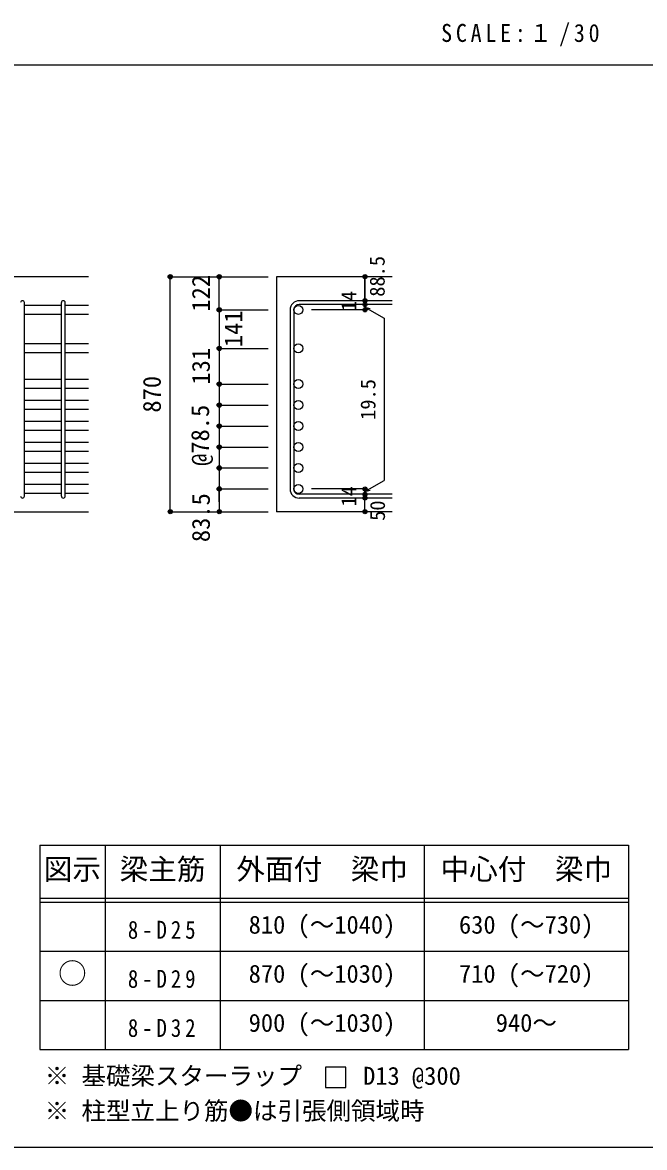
# Model space of a CAD drawing. Units: millimetres at full size, sheet at 1:30, with parts at other scales. Extents: x -5973 to 5954, y -4195 to 4201.
# Drawn here: x 1384 to 3669, y -4195 to -67 of the extents above; entities that cross this region are included whole.
import ezdxf
from ezdxf.enums import TextEntityAlignment as Align

# ---------------------------------------------------------------- set-up
doc = ezdxf.new("R2010")
doc.units = ezdxf.units.MM
doc.header["$LTSCALE"] = 30
doc.header["$PDMODE"] = 32
doc.header["$PDSIZE"] = 15
for name, color, linetype in [('0-1_躯体線', 2, 'Continuous'), ('0-5_基礎梁筋', 7, 'Continuous'), ('0-6_スタラップ筋', 7, 'Continuous'), ('0-D_寸法', 4, 'Continuous'), ('6-7_文字', 7, 'Continuous'), ('6-E_枠', 7, 'Continuous'), ('F-0_枠', 6, 'Continuous')]:
    doc.layers.add(name, color=color, linetype=linetype)
doc.styles.add('ＭＳ ゴシック', font='')
doc.styles.get('ＭＳ ゴシック').set_extended_font_data('MS Gothic')

msp = doc.modelspace()

# ---------------------------------------------------------------- linework, layer by layer
at = {"layer": '0-1_躯体線'}
for p, q in [((1627.44, -999.89), (-122.56, -999.89)), ((2742.44, -999.89), (2317.44, -999.89)), ((2317.44, -999.89), (2317.44, -1862.39)), ((1227.44, -1862.39), (1627.44, -1862.39)), ((2742.44, -1862.39), (2317.44, -1862.39))]:
    msp.add_line(p, q, dxfattribs=at)
at = {"layer": '0-5_基礎梁筋'}
for p, q in [((1527.44, -1105.09), (1391.44, -1105.09)), ((1627.44, -1105.09), (1541.44, -1105.09)), ((1527.44, -1138.09), (1391.44, -1138.09)), ((1627.44, -1138.09), (1541.44, -1138.09)), ((1527.44, -1246.39), (1391.44, -1246.39)), ((1527.44, -1279.39), (1391.44, -1279.39)), ((1627.44, -1246.39), (1541.44, -1246.39)), ((1627.44, -1279.39), (1541.44, -1279.39)), ((1527.44, -1377.39), (1391.44, -1377.39)), ((1627.44, -1377.39), (1541.44, -1377.39)), ((1527.44, -1410.39), (1391.44, -1410.39)), ((1627.44, -1410.39), (1541.44, -1410.39)), ((1527.44, -1454.39), (1391.44, -1454.39)), ((1627.44, -1454.39), (1541.44, -1454.39)), ((1527.44, -1487.39), (1391.44, -1487.39)), ((1627.44, -1487.39), (1541.44, -1487.39)), ((1527.44, -1531.39), (1391.44, -1531.39)), ((1527.44, -1564.39), (1391.44, -1564.39)), ((1627.44, -1531.39), (1541.44, -1531.39)), ((1627.44, -1564.39), (1541.44, -1564.39)), ((1527.44, -1608.39), (1391.44, -1608.39)), ((1627.44, -1608.39), (1541.44, -1608.39)), ((1527.44, -1641.39), (1391.44, -1641.39)), ((1627.44, -1641.39), (1541.44, -1641.39)), ((1527.44, -1685.39), (1391.44, -1685.39)), ((1627.44, -1685.39), (1541.44, -1685.39)), ((1527.44, -1718.39), (1391.44, -1718.39)), ((1627.44, -1718.39), (1541.44, -1718.39)), ((1527.44, -1762.39), (1391.44, -1762.39)), ((1627.44, -1762.39), (1541.44, -1762.39)), ((1527.44, -1795.39), (1391.44, -1795.39)), ((1627.44, -1795.39), (1541.44, -1795.39))]:
    msp.add_line(p, q, dxfattribs=at)
at = {"layer": '0-5_基礎梁筋', "color": 3}
for centre in [(2397.94, -1121.59), (2397.94, -1262.89), (2397.94, -1393.89), (2397.94, -1470.89), (2397.94, -1547.89), (2397.94, -1624.89), (2397.94, -1701.89), (2397.94, -1778.89)]:
    msp.add_circle(centre, 16.5, dxfattribs=at)
at = {"layer": '0-6_スタラップ筋'}
for p, q in [((1391.44, -1805.39), (1391.44, -1095.09)), ((1527.44, -1805.39), (1527.44, -1095.09)), ((1541.44, -1805.39), (1541.44, -1095.09)), ((2742.44, -1088.09), (2400.94, -1088.09)), ((2742.44, -1102.09), (2400.94, -1102.09)), ((2367.44, -1121.59), (2367.44, -1778.89)), ((2381.44, -1121.59), (2381.44, -1778.89)), ((2742.44, -1798.39), (2400.94, -1798.39)), ((2742.44, -1812.39), (2400.94, -1812.39))]:
    msp.add_line(p, q, dxfattribs=at)
for centre, radius, start, end in [((1384.44, -1095.09), 7, 0, 180), ((1534.44, -1095.09), 7, 0, 180), ((2400.94, -1121.59), 33.5, 90, 180), ((2400.94, -1121.59), 19.5, 90, 180), ((1384.44, -1805.39), 7, 180, 0), ((1534.44, -1805.39), 7, 180, 0), ((2400.94, -1778.89), 33.5, 180, 270), ((2400.94, -1778.89), 19.5, 180, 270)]:
    msp.add_arc(centre, radius, start, end, dxfattribs=at)
at = {"layer": '0-D_寸法'}
for p, q in [((1927.44, -999.89), (2107.44, -999.89)), ((1927.44, -999.89), (2107.44, -999.89)), ((1927.44, -1862.39), (1927.44, -999.89)), ((2107.44, -999.89), (2287.44, -999.89)), ((2107.44, -999.89), (2287.44, -999.89)), ((2107.44, -1121.59), (2107.44, -999.89)), ((2642.44, -1102.09), (2642.44, -1088.09)), ((2642.44, -1102.09), (2642.44, -1121.59)), ((2642.44, -1111.84), (2661.76, -1117.02)), ((2642.44, -1111.84), (2712.5, -1152.29)), ((2107.44, -1121.59), (2287.44, -1121.59)), ((2107.44, -1121.59), (2287.44, -1121.59)), ((2107.44, -1121.59), (2107.44, -1262.89)), ((2642.44, -1121.59), (2446.35, -1121.59)), ((2712.5, -1152.29), (2712.5, -1748.2)), ((2107.44, -1262.89), (2287.44, -1262.89)), ((2107.44, -1262.89), (2287.44, -1262.89)), ((2107.44, -1262.89), (2107.44, -1778.89)), ((2107.44, -1393.89), (2287.44, -1393.89)), ((2107.44, -1470.89), (2287.44, -1470.89)), ((2107.44, -1547.89), (2287.44, -1547.89)), ((2107.44, -1624.89), (2287.44, -1624.89)), ((2107.44, -1701.89), (2287.44, -1701.89)), ((2642.44, -1788.64), (2712.5, -1748.2)), ((2107.44, -1778.89), (2287.44, -1778.89)), ((2642.44, -1778.89), (2446.35, -1778.89)), ((2642.44, -1798.39), (2642.44, -1778.89)), ((2642.44, -1788.64), (2661.76, -1783.47)), ((2642.44, -1812.39), (2642.44, -1798.39)), ((2642.44, -1862.39), (2642.44, -1812.39)), ((1927.44, -1862.39), (2107.44, -1862.39)), ((2107.44, -1862.39), (2287.44, -1862.39))]:
    msp.add_line(p, q, dxfattribs=at)
for points in [[(2642.44, -999.89), (2642.44, -1088.09), (2642.44, -999.89)], [(2107.44, -1826.36), (2107.44, -1778.89), (2107.44, -1862.39)]]:
    msp.add_lwpolyline(points, dxfattribs=at)
for centre, radius in [((1927.44, -999.89), 8), ((1927.44, -999.89), 7.2), ((1927.44, -999.89), 6.4), ((1927.44, -999.89), 5.6), ((1927.44, -999.89), 4.8), ((1927.44, -999.89), 4), ((1927.44, -999.89), 3.2), ((1927.44, -999.89), 2.4), ((1927.44, -999.89), 1.6), ((1927.44, -999.89), 0.8), ((2107.44, -999.89), 8), ((2107.44, -999.89), 7.2), ((2107.44, -999.89), 6.4), ((2107.44, -999.89), 5.6), ((2107.44, -999.89), 4.8), ((2107.44, -999.89), 4), ((2107.44, -999.89), 3.2), ((2107.44, -999.89), 2.4), ((2107.44, -999.89), 1.6), ((2107.44, -999.89), 0.8), ((2642.44, -999.89), 4), ((2642.44, -999.89), 3.6), ((2642.44, -999.89), 3.2), ((2642.44, -999.89), 2.8), ((2642.44, -999.89), 2.4), ((2642.44, -999.89), 2), ((2642.44, -999.89), 1.6), ((2642.44, -999.89), 1.2), ((2642.44, -999.89), 0.8), ((2642.44, -999.89), 0.4), ((2107.44, -1121.59), 8), ((2107.44, -1121.59), 7.2), ((2642.44, -1088.09), 4), ((2642.44, -1102.09), 4), ((2642.44, -1088.09), 3.6), ((2642.44, -1102.09), 3.6), ((2642.44, -1088.09), 3.2), ((2642.44, -1102.09), 3.2), ((2642.44, -1088.09), 2.8), ((2642.44, -1102.09), 2.8), ((2642.44, -1088.09), 2.4), ((2642.44, -1102.09), 2.4), ((2642.44, -1088.09), 2), ((2642.44, -1102.09), 2), ((2642.44, -1088.09), 1.6), ((2642.44, -1102.09), 1.6), ((2642.44, -1088.09), 1.2), ((2642.44, -1102.09), 1.2), ((2642.44, -1088.09), 0.8), ((2642.44, -1102.09), 0.8), ((2642.44, -1088.09), 0.4), ((2642.44, -1102.09), 0.4), ((2107.44, -1121.59), 6.4), ((2107.44, -1121.59), 5.6), ((2107.44, -1121.59), 4.8), ((2107.44, -1121.59), 4), ((2107.44, -1121.59), 3.2), ((2107.44, -1121.59), 2.4), ((2107.44, -1121.59), 1.6), ((2107.44, -1121.59), 0.8), ((2642.44, -1121.59), 4), ((2642.44, -1121.59), 3.6), ((2642.44, -1121.59), 3.2), ((2642.44, -1121.59), 2.8), ((2642.44, -1121.59), 2.4), ((2642.44, -1121.59), 2), ((2642.44, -1121.59), 1.6), ((2642.44, -1121.59), 1.2), ((2642.44, -1121.59), 0.8), ((2642.44, -1121.59), 0.4), ((2107.44, -1262.89), 8), ((2107.44, -1262.89), 7.2), ((2107.44, -1262.89), 6.4), ((2107.44, -1262.89), 5.6), ((2107.44, -1262.89), 4.8), ((2107.44, -1262.89), 4), ((2107.44, -1262.89), 3.2), ((2107.44, -1262.89), 2.4), ((2107.44, -1262.89), 1.6), ((2107.44, -1262.89), 0.8), ((2107.44, -1393.89), 8), ((2107.44, -1393.89), 7.2), ((2107.44, -1393.89), 6.4), ((2107.44, -1393.89), 5.6), ((2107.44, -1393.89), 4.8), ((2107.44, -1393.89), 4), ((2107.44, -1393.89), 3.2), ((2107.44, -1393.89), 2.4), ((2107.44, -1393.89), 1.6), ((2107.44, -1393.89), 0.8), ((2107.44, -1470.89), 8), ((2107.44, -1470.89), 7.2), ((2107.44, -1470.89), 6.4), ((2107.44, -1470.89), 5.6), ((2107.44, -1470.89), 4.8), ((2107.44, -1470.89), 4), ((2107.44, -1470.89), 3.2), ((2107.44, -1470.89), 2.4), ((2107.44, -1470.89), 1.6), ((2107.44, -1470.89), 0.8), ((2107.44, -1547.89), 8), ((2107.44, -1547.89), 7.2), ((2107.44, -1547.89), 6.4), ((2107.44, -1547.89), 5.6), ((2107.44, -1547.89), 4.8), ((2107.44, -1547.89), 4), ((2107.44, -1547.89), 3.2), ((2107.44, -1547.89), 2.4), ((2107.44, -1547.89), 1.6), ((2107.44, -1547.89), 0.8), ((2107.44, -1624.89), 8), ((2107.44, -1624.89), 7.2), ((2107.44, -1624.89), 6.4), ((2107.44, -1624.89), 5.6), ((2107.44, -1624.89), 4.8), ((2107.44, -1624.89), 4), ((2107.44, -1624.89), 3.2), ((2107.44, -1624.89), 2.4), ((2107.44, -1624.89), 1.6), ((2107.44, -1624.89), 0.8), ((2107.44, -1701.89), 8), ((2107.44, -1701.89), 7.2), ((2107.44, -1701.89), 6.4), ((2107.44, -1701.89), 5.6), ((2107.44, -1701.89), 4.8), ((2107.44, -1701.89), 4), ((2107.44, -1701.89), 3.2), ((2107.44, -1701.89), 2.4), ((2107.44, -1701.89), 1.6), ((2107.44, -1701.89), 0.8), ((2107.44, -1778.89), 8), ((2107.44, -1778.89), 7.2), ((2107.44, -1778.89), 6.4), ((2107.44, -1778.89), 5.6), ((2107.44, -1778.89), 4.8), ((2107.44, -1778.89), 4), ((2642.44, -1778.89), 4), ((2107.44, -1778.89), 3.2), ((2107.44, -1778.89), 2.4), ((2107.44, -1778.89), 1.6), ((2107.44, -1778.89), 0.8), ((2642.44, -1798.39), 4), ((2642.44, -1812.39), 4), ((2642.44, -1778.89), 3.6), ((2642.44, -1798.39), 3.6), ((2642.44, -1812.39), 3.6), ((2642.44, -1778.89), 3.2), ((2642.44, -1798.39), 3.2), ((2642.44, -1812.39), 3.2), ((2642.44, -1778.89), 2.8), ((2642.44, -1798.39), 2.8), ((2642.44, -1812.39), 2.8), ((2642.44, -1778.89), 2.4), ((2642.44, -1798.39), 2.4), ((2642.44, -1812.39), 2.4), ((2642.44, -1778.89), 2), ((2642.44, -1798.39), 2), ((2642.44, -1812.39), 2), ((2642.44, -1778.89), 1.6), ((2642.44, -1798.39), 1.6), ((2642.44, -1812.39), 1.6), ((2642.44, -1778.89), 1.2), ((2642.44, -1798.39), 1.2), ((2642.44, -1812.39), 1.2), ((2642.44, -1778.89), 0.8), ((2642.44, -1798.39), 0.8), ((2642.44, -1812.39), 0.8), ((2642.44, -1778.89), 0.4), ((2642.44, -1798.39), 0.4), ((2642.44, -1812.39), 0.4), ((1927.44, -1862.39), 7.2), ((1927.44, -1862.39), 6.4), ((1927.44, -1862.39), 5.6), ((1927.44, -1862.39), 4.8), ((2107.44, -1862.39), 7.2), ((2107.44, -1862.39), 6.4), ((2107.44, -1862.39), 5.6), ((2107.44, -1862.39), 4.8), ((1927.44, -1862.39), 4), ((1927.44, -1862.39), 3.2), ((1927.44, -1862.39), 2.4), ((1927.44, -1862.39), 1.6), ((1927.44, -1862.39), 0.8), ((2107.44, -1862.39), 4), ((2107.44, -1862.39), 3.2), ((2107.44, -1862.39), 2.4), ((2107.44, -1862.39), 1.6), ((2107.44, -1862.39), 0.8), ((2642.44, -1862.39), 4), ((2642.44, -1862.39), 3.6), ((2642.44, -1862.39), 3.2), ((2642.44, -1862.39), 2.8), ((2642.44, -1862.39), 2.4), ((2642.44, -1862.39), 2), ((2642.44, -1862.39), 1.6), ((2642.44, -1862.39), 1.2), ((2642.44, -1862.39), 0.8), ((2642.44, -1862.39), 0.4)]:
    msp.add_circle(centre, radius, dxfattribs=at)
at = {"layer": '0-D_寸法', "color": 7}
for p in [(1927.44, -999.89), (2107.44, -999.89), (2642.44, -999.89), (2107.44, -1121.59), (2642.44, -1088.09), (2642.44, -1102.09), (2642.44, -1121.59), (2107.44, -1262.89), (2107.44, -1262.89), (2107.44, -1393.89), (2107.44, -1393.89), (2107.44, -1470.89), (2107.44, -1470.89), (2107.44, -1547.89), (2107.44, -1547.89), (2107.44, -1624.89), (2107.44, -1624.89), (2107.44, -1701.89), (2107.44, -1701.89), (2107.44, -1778.89), (2107.44, -1778.89), (2642.44, -1778.89), (2642.44, -1798.39), (2642.44, -1812.39), (1927.44, -1862.39), (2107.44, -1862.39), (2642.44, -1862.39)]:
    msp.add_point(p, dxfattribs=at)
at = {"layer": '6-7_文字'}
msp.add_lwpolyline([(2497.71, -3975.59), (2572.71, -3975.59), (2572.71, -3900.59), (2497.71, -3900.59)], close=True, dxfattribs=at)
at = {"layer": '6-E_枠', "color": 3}
for p, q in [((1447.71, -3085.43), (1447.71, -3835.43)), ((1447.71, -3085.43), (3610.24, -3085.43)), ((3610.24, -3085.43), (3610.24, -3835.43)), ((1447.71, -3835.43), (3610.24, -3835.43))]:
    msp.add_line(p, q, dxfattribs=at)
at = {"layer": '6-E_枠'}
for p, q in [((1687.71, -3085.43), (1687.71, -3835.43)), ((2110.24, -3085.43), (2110.24, -3835.43)), ((2860.24, -3085.43), (2860.24, -3835.43)), ((1447.71, -3280.43), (3610.24, -3280.43)), ((1447.71, -3295.43), (3610.24, -3295.43)), ((1447.71, -3475.43), (3610.24, -3475.43)), ((1447.71, -3655.43), (3610.24, -3655.43))]:
    msp.add_line(p, q, dxfattribs=at)
at = {"layer": 'F-0_枠', "color": 2}
msp.add_line((-5972.88, -222.05), (3723.6, -222.05), dxfattribs=at)
at = {"layer": 'F-0_枠'}
msp.add_line((5954.1, -4195.24), (-5972.88, -4195.24), dxfattribs=at)

# ---------------------------------------------------------------- texts
at = {"layer": '0-D_寸法', "style": 'ＭＳ ゴシック'}
for s, height, p in [('88.5', 54.99, (2731.33, -1073.49)), ('122', 65.98, (2092.44, -1128.24)), ('14', 54.99, (2627.21, -1126.76)), ('141', 65.98, (2211.83, -1258.39)), ('131', 65.98, (2092.44, -1395.89)), ('870', 65.98, (1912.44, -1498.64)), ('19.5', 54.99, (2697.5, -1525.24)), ('@78.5', 65.98, (2089.66, -1694.21)), ('14', 54.99, (2627.18, -1843.07)), ('83.5', 65.98, (2092.44, -1973.89)), ('50', 54.99, (2732.44, -1895.89))]:
    msp.add_text(s, height=height, rotation=90, dxfattribs=at).set_placement(p, align=Align.BOTTOM_LEFT)
at = {"layer": '6-7_文字', "color": 2, "style": 'ＭＳ ゴシック'}
for s, p in [('図示', (1462.71, -3235.43)), ('梁主筋', (1741.48, -3235.43)), ('外面付\u3000梁巾', (2170.24, -3235.43)), ('中心付\u3000梁巾', (2920.24, -3235.43)), ('○', (1515.21, -3617.93))]:
    msp.add_text(s, height=76.98, dxfattribs=at).set_placement(p, align=Align.BOTTOM_LEFT)
at = {"layer": '6-7_文字', "style": 'ＭＳ ゴシック'}
for s, p in [('810 (～1040)', (2215.24, -3430.43)), ('630 (～730)', (2987.74, -3430.43)), ('870 (～1030)', (2215.24, -3610.43)), ('710 (～720)', (2987.74, -3610.43)), ('900 (～1030)', (2215.24, -3790.43)), ('940～', (3122.74, -3790.43)), ('※ 基礎梁スターラップ     D13 @300', (1466.27, -3985.01)), ('※ 柱型立上り筋●は引張側領域時', (1466.27, -4113.51))]:
    msp.add_text(s, height=65.98, dxfattribs=at).set_placement(p, align=Align.BOTTOM_LEFT)
at = {"layer": '6-7_文字', "color": 2, "insert": (2922.26, -154.55), "char_height": 65.98, "attachment_point": 7, "style": 'ＭＳ ゴシック'}
msp.add_mtext('\\T1.34;\\W0.9;SCALE:１/30', dxfattribs=at)
at = {"layer": '6-7_文字', "char_height": 65.98, "attachment_point": 7, "style": 'ＭＳ ゴシック'}
for s, insert in [('\\T1.38;\\W0.85;8-D25', (1771.48, -3430.43)), ('\\T1.38;\\W0.85;8-D29', (1771.48, -3610.43)), ('\\T1.38;\\W0.85;8-D32', (1771.48, -3790.43))]:
    msp.add_mtext(s, dxfattribs=dict(at, insert=insert))

doc.saveas('drawing.dxf')
